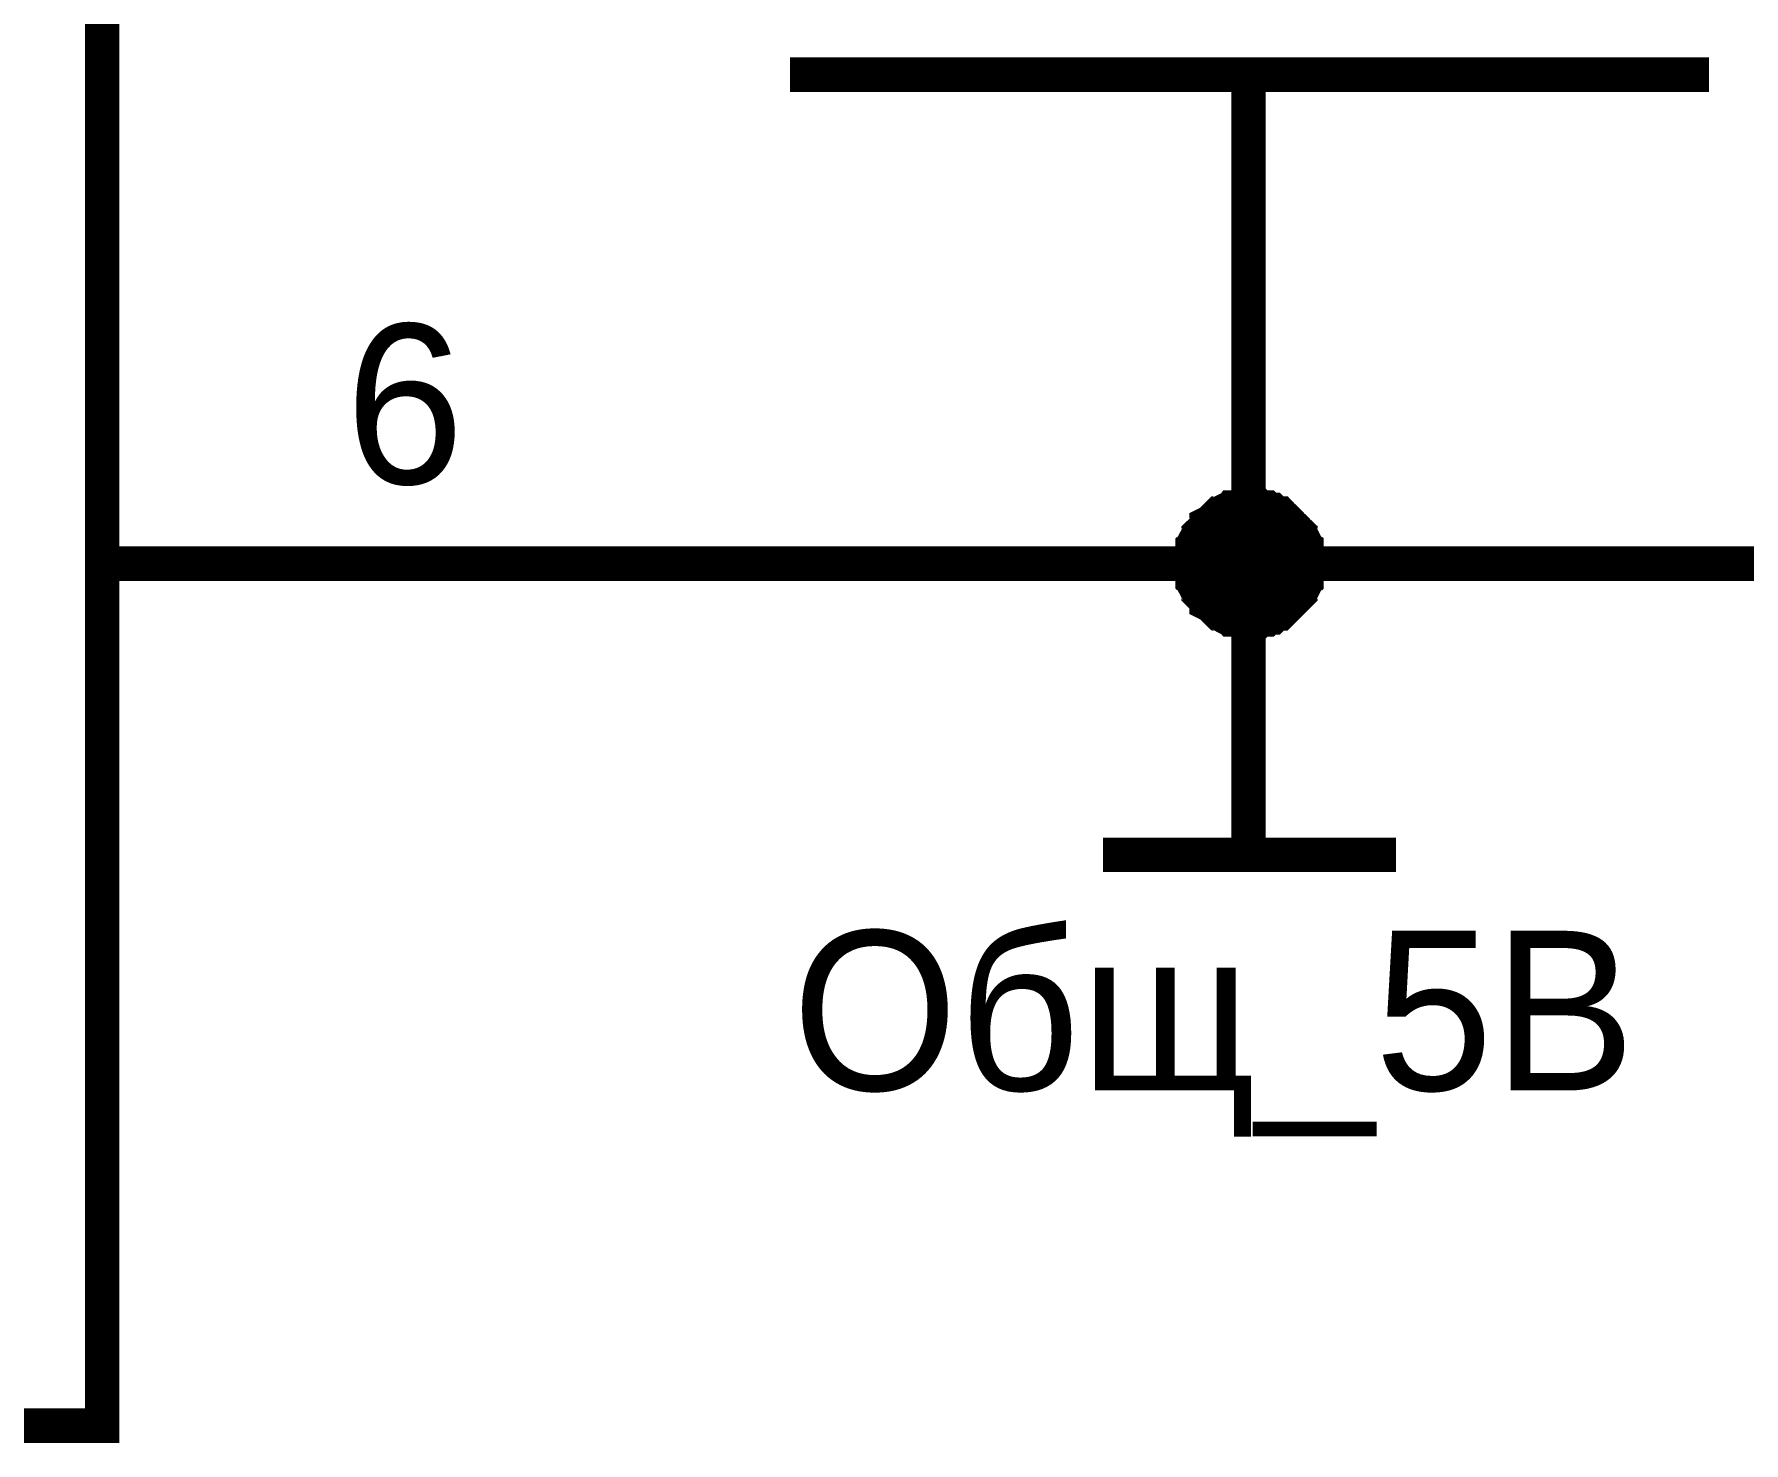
# Model space of a CAD drawing. Extents: x 0 to 594, y 0 to 420.
# Drawn here: x 72.03 to 86.92, y 184.83 to 197.1 of the extents above; entities that cross this region are included whole.
import ezdxf

# ---------------------------------------------------------------- set-up
doc = ezdxf.new("R2010")
doc.units = 0
doc.layers.add('SHEET', color=255, linetype='CONTINUOUS')

msp = doc.modelspace()

# ---------------------------------------------------------------- linework, layer by layer
at = {"layer": 'SHEET', "const_width": 0.3}
msp.add_lwpolyline([(50.131, 204.997), (72.618, 204.997), (72.618, 184.983), (50.131, 184.983), (50.131, 204.997)], close=True, dxfattribs=at)
at = {"layer": 'SHEET'}
for points, const_width in [([(86.613, 196.745), (78.608, 196.745)], 0.3), ([(82.602, 196.745), (82.602, 192.488)], 0.3), ([(82.099, 192.488), (82.099, 192.506), (82.099, 192.541), (82.099, 192.558), (82.116, 192.593), (82.116, 192.61), (82.116, 192.645), (82.133, 192.662), (82.133, 192.68), (82.151, 192.714), (82.168, 192.732), (82.168, 192.749), (82.186, 192.766), (82.203, 192.784), (82.22, 192.801), (82.238, 192.818), (82.238, 192.836), (82.272, 192.853), (82.29, 192.871), (82.307, 192.888), (82.324, 192.905), (82.342, 192.923), (82.359, 192.923), (82.377, 192.94), (82.411, 192.957), (82.429, 192.957), (82.446, 192.975), (82.481, 192.975), (82.498, 192.975), (82.533, 192.992), (82.55, 192.992), (82.585, 192.992), (82.602, 192.992)], 0.3), ([(82.099, 192.488), (82.099, 192.506), (82.099, 192.541), (82.099, 192.558), (82.116, 192.593), (82.116, 192.61), (82.116, 192.645), (82.133, 192.662), (82.133, 192.68), (82.151, 192.714), (82.168, 192.732), (82.168, 192.749), (82.186, 192.766), (82.203, 192.784), (82.22, 192.801), (82.238, 192.818), (82.238, 192.836), (82.272, 192.853), (82.29, 192.871), (82.307, 192.888), (82.324, 192.905), (82.342, 192.923), (82.359, 192.923), (82.377, 192.94), (82.411, 192.957), (82.429, 192.957), (82.446, 192.975), (82.481, 192.975), (82.498, 192.975), (82.533, 192.992), (82.55, 192.992), (82.585, 192.992), (82.602, 192.992)], 0.3), ([(82.099, 192.488), (82.099, 192.506), (82.099, 192.541), (82.099, 192.558), (82.116, 192.593), (82.116, 192.61), (82.116, 192.645), (82.133, 192.662), (82.133, 192.68), (82.151, 192.714), (82.168, 192.732), (82.168, 192.749), (82.186, 192.766), (82.203, 192.784), (82.22, 192.801), (82.238, 192.818), (82.238, 192.836), (82.272, 192.853), (82.29, 192.871), (82.307, 192.888), (82.324, 192.905), (82.342, 192.923), (82.359, 192.923), (82.377, 192.94), (82.411, 192.957), (82.429, 192.957), (82.446, 192.975), (82.481, 192.975), (82.498, 192.975), (82.533, 192.992), (82.55, 192.992), (82.585, 192.992), (82.602, 192.992)], 0.3), ([(82.099, 192.488), (82.099, 192.506), (82.099, 192.541), (82.099, 192.558), (82.116, 192.593), (82.116, 192.61), (82.116, 192.645), (82.133, 192.662), (82.133, 192.68), (82.151, 192.714), (82.168, 192.732), (82.168, 192.749), (82.186, 192.766), (82.203, 192.784), (82.22, 192.801), (82.238, 192.818), (82.238, 192.836), (82.272, 192.853), (82.29, 192.871), (82.307, 192.888), (82.324, 192.905), (82.342, 192.923), (82.359, 192.923), (82.377, 192.94), (82.411, 192.957), (82.429, 192.957), (82.446, 192.975), (82.481, 192.975), (82.498, 192.975), (82.533, 192.992), (82.55, 192.992), (82.585, 192.992), (82.602, 192.992)], 0.3), ([(82.099, 192.488), (82.099, 192.506), (82.099, 192.541), (82.099, 192.558), (82.116, 192.593), (82.116, 192.61), (82.116, 192.645), (82.133, 192.662), (82.133, 192.68), (82.151, 192.714), (82.168, 192.732), (82.168, 192.749), (82.186, 192.766), (82.203, 192.784), (82.22, 192.801), (82.238, 192.818), (82.238, 192.836), (82.272, 192.853), (82.29, 192.871), (82.307, 192.888), (82.324, 192.905), (82.342, 192.923), (82.359, 192.923), (82.377, 192.94), (82.411, 192.957), (82.429, 192.957), (82.446, 192.975), (82.481, 192.975), (82.498, 192.975), (82.533, 192.992), (82.55, 192.992), (82.585, 192.992), (82.602, 192.992)], 0.3), ([(82.099, 192.488), (82.099, 192.506), (82.099, 192.541), (82.099, 192.558), (82.116, 192.593), (82.116, 192.61), (82.116, 192.645), (82.133, 192.662), (82.133, 192.68), (82.151, 192.714), (82.168, 192.732), (82.168, 192.749), (82.186, 192.766), (82.203, 192.784), (82.22, 192.801), (82.238, 192.818), (82.238, 192.836), (82.272, 192.853), (82.29, 192.871), (82.307, 192.888), (82.324, 192.905), (82.342, 192.923), (82.359, 192.923), (82.377, 192.94), (82.411, 192.957), (82.429, 192.957), (82.446, 192.975), (82.481, 192.975), (82.498, 192.975), (82.533, 192.992), (82.55, 192.992), (82.585, 192.992), (82.602, 192.992)], 0.3), ([(82.602, 192.992), (82.602, 192.992)], 0.3), ([(82.602, 192.992), (82.637, 192.992), (82.654, 192.992), (82.689, 192.992), (82.706, 192.975), (82.741, 192.975), (82.759, 192.975), (82.776, 192.957), (82.811, 192.957), (82.828, 192.94), (82.845, 192.923), (82.88, 192.923), (82.897, 192.905), (82.915, 192.888), (82.932, 192.871), (82.95, 192.853), (82.967, 192.836), (82.984, 192.818), (83.002, 192.801), (83.019, 192.784), (83.036, 192.766), (83.054, 192.749), (83.054, 192.732), (83.071, 192.714), (83.088, 192.68), (83.088, 192.662), (83.106, 192.645), (83.106, 192.61), (83.106, 192.593), (83.123, 192.558), (83.123, 192.541), (83.123, 192.506), (83.123, 192.488)], 0.3), ([(82.602, 192.992), (82.602, 192.992)], 0.3), ([(82.602, 192.992), (82.637, 192.992), (82.654, 192.992), (82.689, 192.992), (82.706, 192.975), (82.741, 192.975), (82.759, 192.975), (82.776, 192.957), (82.811, 192.957), (82.828, 192.94), (82.845, 192.923), (82.88, 192.923), (82.897, 192.905), (82.915, 192.888), (82.932, 192.871), (82.95, 192.853), (82.967, 192.836), (82.984, 192.818), (83.002, 192.801), (83.019, 192.784), (83.036, 192.766), (83.054, 192.749), (83.054, 192.732), (83.071, 192.714), (83.088, 192.68), (83.088, 192.662), (83.106, 192.645), (83.106, 192.61), (83.106, 192.593), (83.123, 192.558), (83.123, 192.541), (83.123, 192.506), (83.123, 192.488)], 0.3), ([(82.602, 192.992), (82.602, 192.992)], 0.3), ([(82.602, 192.992), (82.637, 192.992), (82.654, 192.992), (82.689, 192.992), (82.706, 192.975), (82.741, 192.975), (82.759, 192.975), (82.776, 192.957), (82.811, 192.957), (82.828, 192.94), (82.845, 192.923), (82.88, 192.923), (82.897, 192.905), (82.915, 192.888), (82.932, 192.871), (82.95, 192.853), (82.967, 192.836), (82.984, 192.818), (83.002, 192.801), (83.019, 192.784), (83.036, 192.766), (83.054, 192.749), (83.054, 192.732), (83.071, 192.714), (83.088, 192.68), (83.088, 192.662), (83.106, 192.645), (83.106, 192.61), (83.106, 192.593), (83.123, 192.558), (83.123, 192.541), (83.123, 192.506), (83.123, 192.488)], 0.3), ([(82.602, 192.992), (82.602, 192.992)], 0.3), ([(82.602, 192.992), (82.637, 192.992), (82.654, 192.992), (82.689, 192.992), (82.706, 192.975), (82.741, 192.975), (82.759, 192.975), (82.776, 192.957), (82.811, 192.957), (82.828, 192.94), (82.845, 192.923), (82.88, 192.923), (82.897, 192.905), (82.915, 192.888), (82.932, 192.871), (82.95, 192.853), (82.967, 192.836), (82.984, 192.818), (83.002, 192.801), (83.019, 192.784), (83.036, 192.766), (83.054, 192.749), (83.054, 192.732), (83.071, 192.714), (83.088, 192.68), (83.088, 192.662), (83.106, 192.645), (83.106, 192.61), (83.106, 192.593), (83.123, 192.558), (83.123, 192.541), (83.123, 192.506), (83.123, 192.488)], 0.3), ([(82.602, 192.992), (82.602, 192.992)], 0.3), ([(82.602, 192.992), (82.637, 192.992), (82.654, 192.992), (82.689, 192.992), (82.706, 192.975), (82.741, 192.975), (82.759, 192.975), (82.776, 192.957), (82.811, 192.957), (82.828, 192.94), (82.845, 192.923), (82.88, 192.923), (82.897, 192.905), (82.915, 192.888), (82.932, 192.871), (82.95, 192.853), (82.967, 192.836), (82.984, 192.818), (83.002, 192.801), (83.019, 192.784), (83.036, 192.766), (83.054, 192.749), (83.054, 192.732), (83.071, 192.714), (83.088, 192.68), (83.088, 192.662), (83.106, 192.645), (83.106, 192.61), (83.106, 192.593), (83.123, 192.558), (83.123, 192.541), (83.123, 192.506), (83.123, 192.488)], 0.3), ([(82.602, 192.992), (82.602, 192.992)], 0.3), ([(82.602, 192.992), (82.637, 192.992), (82.654, 192.992), (82.689, 192.992), (82.706, 192.975), (82.741, 192.975), (82.759, 192.975), (82.776, 192.957), (82.811, 192.957), (82.828, 192.94), (82.845, 192.923), (82.88, 192.923), (82.897, 192.905), (82.915, 192.888), (82.932, 192.871), (82.95, 192.853), (82.967, 192.836), (82.984, 192.818), (83.002, 192.801), (83.019, 192.784), (83.036, 192.766), (83.054, 192.749), (83.054, 192.732), (83.071, 192.714), (83.088, 192.68), (83.088, 192.662), (83.106, 192.645), (83.106, 192.61), (83.106, 192.593), (83.123, 192.558), (83.123, 192.541), (83.123, 192.506), (83.123, 192.488)], 0.3), ([(82.099, 192.488), (82.099, 192.506), (82.099, 192.541), (82.099, 192.558), (82.116, 192.593), (82.116, 192.61), (82.116, 192.645), (82.133, 192.662), (82.133, 192.68), (82.151, 192.714), (82.168, 192.732), (82.168, 192.749), (82.186, 192.766), (82.203, 192.784), (82.22, 192.801), (82.238, 192.818), (82.238, 192.836), (82.272, 192.853), (82.29, 192.871), (82.307, 192.888), (82.324, 192.905), (82.342, 192.923), (82.359, 192.923), (82.377, 192.94), (82.411, 192.957), (82.429, 192.957), (82.446, 192.975), (82.481, 192.975), (82.498, 192.975), (82.533, 192.992), (82.55, 192.992), (82.585, 192.992), (82.602, 192.992)], 0.0991), ([(82.099, 192.488), (82.099, 192.506), (82.099, 192.541), (82.099, 192.558), (82.116, 192.593), (82.116, 192.61), (82.116, 192.645), (82.133, 192.662), (82.133, 192.68), (82.151, 192.714), (82.168, 192.732), (82.168, 192.749), (82.186, 192.766), (82.203, 192.784), (82.22, 192.801), (82.238, 192.818), (82.238, 192.836), (82.272, 192.853), (82.29, 192.871), (82.307, 192.888), (82.324, 192.905), (82.342, 192.923), (82.359, 192.923), (82.377, 192.94), (82.411, 192.957), (82.429, 192.957), (82.446, 192.975), (82.481, 192.975), (82.498, 192.975), (82.533, 192.992), (82.55, 192.992), (82.585, 192.992), (82.602, 192.992)], 0.0991), ([(82.099, 192.488), (82.099, 192.506), (82.099, 192.541), (82.099, 192.558), (82.116, 192.593), (82.116, 192.61), (82.116, 192.645), (82.133, 192.662), (82.133, 192.68), (82.151, 192.714), (82.168, 192.732), (82.168, 192.749), (82.186, 192.766), (82.203, 192.784), (82.22, 192.801), (82.238, 192.818), (82.238, 192.836), (82.272, 192.853), (82.29, 192.871), (82.307, 192.888), (82.324, 192.905), (82.342, 192.923), (82.359, 192.923), (82.377, 192.94), (82.411, 192.957), (82.429, 192.957), (82.446, 192.975), (82.481, 192.975), (82.498, 192.975), (82.533, 192.992), (82.55, 192.992), (82.585, 192.992), (82.602, 192.992)], 0.0991), ([(82.099, 192.488), (82.099, 192.506), (82.099, 192.541), (82.099, 192.558), (82.116, 192.593), (82.116, 192.61), (82.116, 192.645), (82.133, 192.662), (82.133, 192.68), (82.151, 192.714), (82.168, 192.732), (82.168, 192.749), (82.186, 192.766), (82.203, 192.784), (82.22, 192.801), (82.238, 192.818), (82.238, 192.836), (82.272, 192.853), (82.29, 192.871), (82.307, 192.888), (82.324, 192.905), (82.342, 192.923), (82.359, 192.923), (82.377, 192.94), (82.411, 192.957), (82.429, 192.957), (82.446, 192.975), (82.481, 192.975), (82.498, 192.975), (82.533, 192.992), (82.55, 192.992), (82.585, 192.992), (82.602, 192.992)], 0.0991), ([(82.099, 192.488), (82.099, 192.506), (82.099, 192.541), (82.099, 192.558), (82.116, 192.593), (82.116, 192.61), (82.116, 192.645), (82.133, 192.662), (82.133, 192.68), (82.151, 192.714), (82.168, 192.732), (82.168, 192.749), (82.186, 192.766), (82.203, 192.784), (82.22, 192.801), (82.238, 192.818), (82.238, 192.836), (82.272, 192.853), (82.29, 192.871), (82.307, 192.888), (82.324, 192.905), (82.342, 192.923), (82.359, 192.923), (82.377, 192.94), (82.411, 192.957), (82.429, 192.957), (82.446, 192.975), (82.481, 192.975), (82.498, 192.975), (82.533, 192.992), (82.55, 192.992), (82.585, 192.992), (82.602, 192.992)], 0.0991), ([(82.099, 192.488), (82.099, 192.506), (82.099, 192.541), (82.099, 192.558), (82.116, 192.593), (82.116, 192.61), (82.116, 192.645), (82.133, 192.662), (82.133, 192.68), (82.151, 192.714), (82.168, 192.732), (82.168, 192.749), (82.186, 192.766), (82.203, 192.784), (82.22, 192.801), (82.238, 192.818), (82.238, 192.836), (82.272, 192.853), (82.29, 192.871), (82.307, 192.888), (82.324, 192.905), (82.342, 192.923), (82.359, 192.923), (82.377, 192.94), (82.411, 192.957), (82.429, 192.957), (82.446, 192.975), (82.481, 192.975), (82.498, 192.975), (82.533, 192.992), (82.55, 192.992), (82.585, 192.992), (82.602, 192.992)], 0.0991), ([(82.602, 192.992), (82.602, 192.992)], 0.0991), ([(82.602, 192.992), (82.637, 192.992), (82.654, 192.992), (82.689, 192.992), (82.706, 192.975), (82.741, 192.975), (82.759, 192.975), (82.776, 192.957), (82.811, 192.957), (82.828, 192.94), (82.845, 192.923), (82.88, 192.923), (82.897, 192.905), (82.915, 192.888), (82.932, 192.871), (82.95, 192.853), (82.967, 192.836), (82.984, 192.818), (83.002, 192.801), (83.019, 192.784), (83.036, 192.766), (83.054, 192.749), (83.054, 192.732), (83.071, 192.714), (83.088, 192.68), (83.088, 192.662), (83.106, 192.645), (83.106, 192.61), (83.106, 192.593), (83.123, 192.558), (83.123, 192.541), (83.123, 192.506), (83.123, 192.488)], 0.0991), ([(82.602, 192.992), (82.602, 192.992)], 0.0991), ([(82.602, 192.992), (82.637, 192.992), (82.654, 192.992), (82.689, 192.992), (82.706, 192.975), (82.741, 192.975), (82.759, 192.975), (82.776, 192.957), (82.811, 192.957), (82.828, 192.94), (82.845, 192.923), (82.88, 192.923), (82.897, 192.905), (82.915, 192.888), (82.932, 192.871), (82.95, 192.853), (82.967, 192.836), (82.984, 192.818), (83.002, 192.801), (83.019, 192.784), (83.036, 192.766), (83.054, 192.749), (83.054, 192.732), (83.071, 192.714), (83.088, 192.68), (83.088, 192.662), (83.106, 192.645), (83.106, 192.61), (83.106, 192.593), (83.123, 192.558), (83.123, 192.541), (83.123, 192.506), (83.123, 192.488)], 0.0991), ([(82.602, 192.992), (82.602, 192.992)], 0.0991), ([(82.602, 192.992), (82.637, 192.992), (82.654, 192.992), (82.689, 192.992), (82.706, 192.975), (82.741, 192.975), (82.759, 192.975), (82.776, 192.957), (82.811, 192.957), (82.828, 192.94), (82.845, 192.923), (82.88, 192.923), (82.897, 192.905), (82.915, 192.888), (82.932, 192.871), (82.95, 192.853), (82.967, 192.836), (82.984, 192.818), (83.002, 192.801), (83.019, 192.784), (83.036, 192.766), (83.054, 192.749), (83.054, 192.732), (83.071, 192.714), (83.088, 192.68), (83.088, 192.662), (83.106, 192.645), (83.106, 192.61), (83.106, 192.593), (83.123, 192.558), (83.123, 192.541), (83.123, 192.506), (83.123, 192.488)], 0.0991), ([(82.602, 192.992), (82.602, 192.992)], 0.0991), ([(82.602, 192.992), (82.637, 192.992), (82.654, 192.992), (82.689, 192.992), (82.706, 192.975), (82.741, 192.975), (82.759, 192.975), (82.776, 192.957), (82.811, 192.957), (82.828, 192.94), (82.845, 192.923), (82.88, 192.923), (82.897, 192.905), (82.915, 192.888), (82.932, 192.871), (82.95, 192.853), (82.967, 192.836), (82.984, 192.818), (83.002, 192.801), (83.019, 192.784), (83.036, 192.766), (83.054, 192.749), (83.054, 192.732), (83.071, 192.714), (83.088, 192.68), (83.088, 192.662), (83.106, 192.645), (83.106, 192.61), (83.106, 192.593), (83.123, 192.558), (83.123, 192.541), (83.123, 192.506), (83.123, 192.488)], 0.0991), ([(82.602, 192.992), (82.602, 192.992)], 0.0991), ([(82.602, 192.992), (82.637, 192.992), (82.654, 192.992), (82.689, 192.992), (82.706, 192.975), (82.741, 192.975), (82.759, 192.975), (82.776, 192.957), (82.811, 192.957), (82.828, 192.94), (82.845, 192.923), (82.88, 192.923), (82.897, 192.905), (82.915, 192.888), (82.932, 192.871), (82.95, 192.853), (82.967, 192.836), (82.984, 192.818), (83.002, 192.801), (83.019, 192.784), (83.036, 192.766), (83.054, 192.749), (83.054, 192.732), (83.071, 192.714), (83.088, 192.68), (83.088, 192.662), (83.106, 192.645), (83.106, 192.61), (83.106, 192.593), (83.123, 192.558), (83.123, 192.541), (83.123, 192.506), (83.123, 192.488)], 0.0991), ([(82.602, 192.992), (82.602, 192.992)], 0.0991), ([(82.602, 192.992), (82.637, 192.992), (82.654, 192.992), (82.689, 192.992), (82.706, 192.975), (82.741, 192.975), (82.759, 192.975), (82.776, 192.957), (82.811, 192.957), (82.828, 192.94), (82.845, 192.923), (82.88, 192.923), (82.897, 192.905), (82.915, 192.888), (82.932, 192.871), (82.95, 192.853), (82.967, 192.836), (82.984, 192.818), (83.002, 192.801), (83.019, 192.784), (83.036, 192.766), (83.054, 192.749), (83.054, 192.732), (83.071, 192.714), (83.088, 192.68), (83.088, 192.662), (83.106, 192.645), (83.106, 192.61), (83.106, 192.593), (83.123, 192.558), (83.123, 192.541), (83.123, 192.506), (83.123, 192.488)], 0.0991), ([(72.618, 192.488), (77.619, 192.488)], 0.3), ([(77.619, 192.488), (82.602, 192.488)], 0.3), ([(82.602, 191.985), (82.585, 191.985), (82.55, 191.985), (82.533, 191.985), (82.498, 192.002), (82.481, 192.002), (82.446, 192.002), (82.429, 192.019), (82.411, 192.019), (82.377, 192.037), (82.359, 192.054), (82.342, 192.054), (82.324, 192.071), (82.307, 192.089), (82.29, 192.106), (82.272, 192.124), (82.238, 192.141), (82.238, 192.158), (82.22, 192.176), (82.203, 192.193), (82.186, 192.21), (82.168, 192.228), (82.168, 192.245), (82.151, 192.263), (82.133, 192.297), (82.133, 192.315), (82.116, 192.332), (82.116, 192.367), (82.116, 192.384), (82.099, 192.419), (82.099, 192.436), (82.099, 192.471), (82.099, 192.488)], 0.3), ([(82.099, 192.488), (82.099, 192.488)], 0.3), ([(82.602, 191.985), (82.585, 191.985), (82.55, 191.985), (82.533, 191.985), (82.498, 192.002), (82.481, 192.002), (82.446, 192.002), (82.429, 192.019), (82.411, 192.019), (82.377, 192.037), (82.359, 192.054), (82.342, 192.054), (82.324, 192.071), (82.307, 192.089), (82.29, 192.106), (82.272, 192.124), (82.238, 192.141), (82.238, 192.158), (82.22, 192.176), (82.203, 192.193), (82.186, 192.21), (82.168, 192.228), (82.168, 192.245), (82.151, 192.263), (82.133, 192.297), (82.133, 192.315), (82.116, 192.332), (82.116, 192.367), (82.116, 192.384), (82.099, 192.419), (82.099, 192.436), (82.099, 192.471), (82.099, 192.488)], 0.3), ([(82.099, 192.488), (82.099, 192.488)], 0.3), ([(82.602, 191.985), (82.585, 191.985), (82.55, 191.985), (82.533, 191.985), (82.498, 192.002), (82.481, 192.002), (82.446, 192.002), (82.429, 192.019), (82.411, 192.019), (82.377, 192.037), (82.359, 192.054), (82.342, 192.054), (82.324, 192.071), (82.307, 192.089), (82.29, 192.106), (82.272, 192.124), (82.238, 192.141), (82.238, 192.158), (82.22, 192.176), (82.203, 192.193), (82.186, 192.21), (82.168, 192.228), (82.168, 192.245), (82.151, 192.263), (82.133, 192.297), (82.133, 192.315), (82.116, 192.332), (82.116, 192.367), (82.116, 192.384), (82.099, 192.419), (82.099, 192.436), (82.099, 192.471), (82.099, 192.488)], 0.3), ([(82.099, 192.488), (82.099, 192.488)], 0.3), ([(82.602, 191.985), (82.585, 191.985), (82.55, 191.985), (82.533, 191.985), (82.498, 192.002), (82.481, 192.002), (82.446, 192.002), (82.429, 192.019), (82.411, 192.019), (82.377, 192.037), (82.359, 192.054), (82.342, 192.054), (82.324, 192.071), (82.307, 192.089), (82.29, 192.106), (82.272, 192.124), (82.238, 192.141), (82.238, 192.158), (82.22, 192.176), (82.203, 192.193), (82.186, 192.21), (82.168, 192.228), (82.168, 192.245), (82.151, 192.263), (82.133, 192.297), (82.133, 192.315), (82.116, 192.332), (82.116, 192.367), (82.116, 192.384), (82.099, 192.419), (82.099, 192.436), (82.099, 192.471), (82.099, 192.488)], 0.3), ([(82.099, 192.488), (82.099, 192.488)], 0.3), ([(82.602, 191.985), (82.585, 191.985), (82.55, 191.985), (82.533, 191.985), (82.498, 192.002), (82.481, 192.002), (82.446, 192.002), (82.429, 192.019), (82.411, 192.019), (82.377, 192.037), (82.359, 192.054), (82.342, 192.054), (82.324, 192.071), (82.307, 192.089), (82.29, 192.106), (82.272, 192.124), (82.238, 192.141), (82.238, 192.158), (82.22, 192.176), (82.203, 192.193), (82.186, 192.21), (82.168, 192.228), (82.168, 192.245), (82.151, 192.263), (82.133, 192.297), (82.133, 192.315), (82.116, 192.332), (82.116, 192.367), (82.116, 192.384), (82.099, 192.419), (82.099, 192.436), (82.099, 192.471), (82.099, 192.488)], 0.3), ([(82.099, 192.488), (82.099, 192.488)], 0.3), ([(82.602, 191.985), (82.585, 191.985), (82.55, 191.985), (82.533, 191.985), (82.498, 192.002), (82.481, 192.002), (82.446, 192.002), (82.429, 192.019), (82.411, 192.019), (82.377, 192.037), (82.359, 192.054), (82.342, 192.054), (82.324, 192.071), (82.307, 192.089), (82.29, 192.106), (82.272, 192.124), (82.238, 192.141), (82.238, 192.158), (82.22, 192.176), (82.203, 192.193), (82.186, 192.21), (82.168, 192.228), (82.168, 192.245), (82.151, 192.263), (82.133, 192.297), (82.133, 192.315), (82.116, 192.332), (82.116, 192.367), (82.116, 192.384), (82.099, 192.419), (82.099, 192.436), (82.099, 192.471), (82.099, 192.488)], 0.3), ([(82.099, 192.488), (82.099, 192.488)], 0.3), ([(82.602, 191.985), (82.585, 191.985), (82.55, 191.985), (82.533, 191.985), (82.498, 192.002), (82.481, 192.002), (82.446, 192.002), (82.429, 192.019), (82.411, 192.019), (82.377, 192.037), (82.359, 192.054), (82.342, 192.054), (82.324, 192.071), (82.307, 192.089), (82.29, 192.106), (82.272, 192.124), (82.238, 192.141), (82.238, 192.158), (82.22, 192.176), (82.203, 192.193), (82.186, 192.21), (82.168, 192.228), (82.168, 192.245), (82.151, 192.263), (82.133, 192.297), (82.133, 192.315), (82.116, 192.332), (82.116, 192.367), (82.116, 192.384), (82.099, 192.419), (82.099, 192.436), (82.099, 192.471), (82.099, 192.488)], 0.0991), ([(82.099, 192.488), (82.099, 192.488)], 0.0991), ([(82.602, 191.985), (82.585, 191.985), (82.55, 191.985), (82.533, 191.985), (82.498, 192.002), (82.481, 192.002), (82.446, 192.002), (82.429, 192.019), (82.411, 192.019), (82.377, 192.037), (82.359, 192.054), (82.342, 192.054), (82.324, 192.071), (82.307, 192.089), (82.29, 192.106), (82.272, 192.124), (82.238, 192.141), (82.238, 192.158), (82.22, 192.176), (82.203, 192.193), (82.186, 192.21), (82.168, 192.228), (82.168, 192.245), (82.151, 192.263), (82.133, 192.297), (82.133, 192.315), (82.116, 192.332), (82.116, 192.367), (82.116, 192.384), (82.099, 192.419), (82.099, 192.436), (82.099, 192.471), (82.099, 192.488)], 0.0991), ([(82.099, 192.488), (82.099, 192.488)], 0.0991), ([(82.602, 191.985), (82.585, 191.985), (82.55, 191.985), (82.533, 191.985), (82.498, 192.002), (82.481, 192.002), (82.446, 192.002), (82.429, 192.019), (82.411, 192.019), (82.377, 192.037), (82.359, 192.054), (82.342, 192.054), (82.324, 192.071), (82.307, 192.089), (82.29, 192.106), (82.272, 192.124), (82.238, 192.141), (82.238, 192.158), (82.22, 192.176), (82.203, 192.193), (82.186, 192.21), (82.168, 192.228), (82.168, 192.245), (82.151, 192.263), (82.133, 192.297), (82.133, 192.315), (82.116, 192.332), (82.116, 192.367), (82.116, 192.384), (82.099, 192.419), (82.099, 192.436), (82.099, 192.471), (82.099, 192.488)], 0.0991), ([(82.099, 192.488), (82.099, 192.488)], 0.0991), ([(82.602, 191.985), (82.585, 191.985), (82.55, 191.985), (82.533, 191.985), (82.498, 192.002), (82.481, 192.002), (82.446, 192.002), (82.429, 192.019), (82.411, 192.019), (82.377, 192.037), (82.359, 192.054), (82.342, 192.054), (82.324, 192.071), (82.307, 192.089), (82.29, 192.106), (82.272, 192.124), (82.238, 192.141), (82.238, 192.158), (82.22, 192.176), (82.203, 192.193), (82.186, 192.21), (82.168, 192.228), (82.168, 192.245), (82.151, 192.263), (82.133, 192.297), (82.133, 192.315), (82.116, 192.332), (82.116, 192.367), (82.116, 192.384), (82.099, 192.419), (82.099, 192.436), (82.099, 192.471), (82.099, 192.488)], 0.0991), ([(82.099, 192.488), (82.099, 192.488)], 0.0991), ([(82.602, 191.985), (82.585, 191.985), (82.55, 191.985), (82.533, 191.985), (82.498, 192.002), (82.481, 192.002), (82.446, 192.002), (82.429, 192.019), (82.411, 192.019), (82.377, 192.037), (82.359, 192.054), (82.342, 192.054), (82.324, 192.071), (82.307, 192.089), (82.29, 192.106), (82.272, 192.124), (82.238, 192.141), (82.238, 192.158), (82.22, 192.176), (82.203, 192.193), (82.186, 192.21), (82.168, 192.228), (82.168, 192.245), (82.151, 192.263), (82.133, 192.297), (82.133, 192.315), (82.116, 192.332), (82.116, 192.367), (82.116, 192.384), (82.099, 192.419), (82.099, 192.436), (82.099, 192.471), (82.099, 192.488)], 0.0991), ([(82.099, 192.488), (82.099, 192.488)], 0.0991), ([(82.602, 191.985), (82.585, 191.985), (82.55, 191.985), (82.533, 191.985), (82.498, 192.002), (82.481, 192.002), (82.446, 192.002), (82.429, 192.019), (82.411, 192.019), (82.377, 192.037), (82.359, 192.054), (82.342, 192.054), (82.324, 192.071), (82.307, 192.089), (82.29, 192.106), (82.272, 192.124), (82.238, 192.141), (82.238, 192.158), (82.22, 192.176), (82.203, 192.193), (82.186, 192.21), (82.168, 192.228), (82.168, 192.245), (82.151, 192.263), (82.133, 192.297), (82.133, 192.315), (82.116, 192.332), (82.116, 192.367), (82.116, 192.384), (82.099, 192.419), (82.099, 192.436), (82.099, 192.471), (82.099, 192.488)], 0.0991), ([(82.099, 192.488), (82.099, 192.488)], 0.0991), ([(82.602, 192.488), (82.602, 189.952)], 0.3), ([(83.123, 192.488), (83.123, 192.471), (83.123, 192.436), (83.123, 192.419), (83.106, 192.384), (83.106, 192.367), (83.106, 192.332), (83.088, 192.315), (83.088, 192.297), (83.071, 192.263), (83.054, 192.245), (83.054, 192.228), (83.036, 192.21), (83.019, 192.193), (83.002, 192.176), (82.984, 192.158), (82.967, 192.141), (82.95, 192.124), (82.932, 192.106), (82.915, 192.089), (82.897, 192.071), (82.88, 192.054), (82.845, 192.054), (82.828, 192.037), (82.811, 192.019), (82.776, 192.019), (82.759, 192.002), (82.741, 192.002), (82.706, 192.002), (82.689, 191.985), (82.654, 191.985), (82.637, 191.985), (82.602, 191.985)], 0.3), ([(82.602, 192.488), (82.602, 192.488), (102.606, 192.488)], 0.3), ([(83.123, 192.488), (83.123, 192.471), (83.123, 192.436), (83.123, 192.419), (83.106, 192.384), (83.106, 192.367), (83.106, 192.332), (83.088, 192.315), (83.088, 192.297), (83.071, 192.263), (83.054, 192.245), (83.054, 192.228), (83.036, 192.21), (83.019, 192.193), (83.002, 192.176), (82.984, 192.158), (82.967, 192.141), (82.95, 192.124), (82.932, 192.106), (82.915, 192.089), (82.897, 192.071), (82.88, 192.054), (82.845, 192.054), (82.828, 192.037), (82.811, 192.019), (82.776, 192.019), (82.759, 192.002), (82.741, 192.002), (82.706, 192.002), (82.689, 191.985), (82.654, 191.985), (82.637, 191.985), (82.602, 191.985)], 0.3), ([(83.123, 192.488), (83.123, 192.471), (83.123, 192.436), (83.123, 192.419), (83.106, 192.384), (83.106, 192.367), (83.106, 192.332), (83.088, 192.315), (83.088, 192.297), (83.071, 192.263), (83.054, 192.245), (83.054, 192.228), (83.036, 192.21), (83.019, 192.193), (83.002, 192.176), (82.984, 192.158), (82.967, 192.141), (82.95, 192.124), (82.932, 192.106), (82.915, 192.089), (82.897, 192.071), (82.88, 192.054), (82.845, 192.054), (82.828, 192.037), (82.811, 192.019), (82.776, 192.019), (82.759, 192.002), (82.741, 192.002), (82.706, 192.002), (82.689, 191.985), (82.654, 191.985), (82.637, 191.985), (82.602, 191.985)], 0.3), ([(83.123, 192.488), (83.123, 192.471), (83.123, 192.436), (83.123, 192.419), (83.106, 192.384), (83.106, 192.367), (83.106, 192.332), (83.088, 192.315), (83.088, 192.297), (83.071, 192.263), (83.054, 192.245), (83.054, 192.228), (83.036, 192.21), (83.019, 192.193), (83.002, 192.176), (82.984, 192.158), (82.967, 192.141), (82.95, 192.124), (82.932, 192.106), (82.915, 192.089), (82.897, 192.071), (82.88, 192.054), (82.845, 192.054), (82.828, 192.037), (82.811, 192.019), (82.776, 192.019), (82.759, 192.002), (82.741, 192.002), (82.706, 192.002), (82.689, 191.985), (82.654, 191.985), (82.637, 191.985), (82.602, 191.985)], 0.3), ([(83.123, 192.488), (83.123, 192.471), (83.123, 192.436), (83.123, 192.419), (83.106, 192.384), (83.106, 192.367), (83.106, 192.332), (83.088, 192.315), (83.088, 192.297), (83.071, 192.263), (83.054, 192.245), (83.054, 192.228), (83.036, 192.21), (83.019, 192.193), (83.002, 192.176), (82.984, 192.158), (82.967, 192.141), (82.95, 192.124), (82.932, 192.106), (82.915, 192.089), (82.897, 192.071), (82.88, 192.054), (82.845, 192.054), (82.828, 192.037), (82.811, 192.019), (82.776, 192.019), (82.759, 192.002), (82.741, 192.002), (82.706, 192.002), (82.689, 191.985), (82.654, 191.985), (82.637, 191.985), (82.602, 191.985)], 0.3), ([(83.123, 192.488), (83.123, 192.471), (83.123, 192.436), (83.123, 192.419), (83.106, 192.384), (83.106, 192.367), (83.106, 192.332), (83.088, 192.315), (83.088, 192.297), (83.071, 192.263), (83.054, 192.245), (83.054, 192.228), (83.036, 192.21), (83.019, 192.193), (83.002, 192.176), (82.984, 192.158), (82.967, 192.141), (82.95, 192.124), (82.932, 192.106), (82.915, 192.089), (82.897, 192.071), (82.88, 192.054), (82.845, 192.054), (82.828, 192.037), (82.811, 192.019), (82.776, 192.019), (82.759, 192.002), (82.741, 192.002), (82.706, 192.002), (82.689, 191.985), (82.654, 191.985), (82.637, 191.985), (82.602, 191.985)], 0.3), ([(83.123, 192.488), (83.123, 192.471), (83.123, 192.436), (83.123, 192.419), (83.106, 192.384), (83.106, 192.367), (83.106, 192.332), (83.088, 192.315), (83.088, 192.297), (83.071, 192.263), (83.054, 192.245), (83.054, 192.228), (83.036, 192.21), (83.019, 192.193), (83.002, 192.176), (82.984, 192.158), (82.967, 192.141), (82.95, 192.124), (82.932, 192.106), (82.915, 192.089), (82.897, 192.071), (82.88, 192.054), (82.845, 192.054), (82.828, 192.037), (82.811, 192.019), (82.776, 192.019), (82.759, 192.002), (82.741, 192.002), (82.706, 192.002), (82.689, 191.985), (82.654, 191.985), (82.637, 191.985), (82.602, 191.985)], 0.0991), ([(83.123, 192.488), (83.123, 192.471), (83.123, 192.436), (83.123, 192.419), (83.106, 192.384), (83.106, 192.367), (83.106, 192.332), (83.088, 192.315), (83.088, 192.297), (83.071, 192.263), (83.054, 192.245), (83.054, 192.228), (83.036, 192.21), (83.019, 192.193), (83.002, 192.176), (82.984, 192.158), (82.967, 192.141), (82.95, 192.124), (82.932, 192.106), (82.915, 192.089), (82.897, 192.071), (82.88, 192.054), (82.845, 192.054), (82.828, 192.037), (82.811, 192.019), (82.776, 192.019), (82.759, 192.002), (82.741, 192.002), (82.706, 192.002), (82.689, 191.985), (82.654, 191.985), (82.637, 191.985), (82.602, 191.985)], 0.0991), ([(83.123, 192.488), (83.123, 192.471), (83.123, 192.436), (83.123, 192.419), (83.106, 192.384), (83.106, 192.367), (83.106, 192.332), (83.088, 192.315), (83.088, 192.297), (83.071, 192.263), (83.054, 192.245), (83.054, 192.228), (83.036, 192.21), (83.019, 192.193), (83.002, 192.176), (82.984, 192.158), (82.967, 192.141), (82.95, 192.124), (82.932, 192.106), (82.915, 192.089), (82.897, 192.071), (82.88, 192.054), (82.845, 192.054), (82.828, 192.037), (82.811, 192.019), (82.776, 192.019), (82.759, 192.002), (82.741, 192.002), (82.706, 192.002), (82.689, 191.985), (82.654, 191.985), (82.637, 191.985), (82.602, 191.985)], 0.0991), ([(83.123, 192.488), (83.123, 192.471), (83.123, 192.436), (83.123, 192.419), (83.106, 192.384), (83.106, 192.367), (83.106, 192.332), (83.088, 192.315), (83.088, 192.297), (83.071, 192.263), (83.054, 192.245), (83.054, 192.228), (83.036, 192.21), (83.019, 192.193), (83.002, 192.176), (82.984, 192.158), (82.967, 192.141), (82.95, 192.124), (82.932, 192.106), (82.915, 192.089), (82.897, 192.071), (82.88, 192.054), (82.845, 192.054), (82.828, 192.037), (82.811, 192.019), (82.776, 192.019), (82.759, 192.002), (82.741, 192.002), (82.706, 192.002), (82.689, 191.985), (82.654, 191.985), (82.637, 191.985), (82.602, 191.985)], 0.0991), ([(83.123, 192.488), (83.123, 192.471), (83.123, 192.436), (83.123, 192.419), (83.106, 192.384), (83.106, 192.367), (83.106, 192.332), (83.088, 192.315), (83.088, 192.297), (83.071, 192.263), (83.054, 192.245), (83.054, 192.228), (83.036, 192.21), (83.019, 192.193), (83.002, 192.176), (82.984, 192.158), (82.967, 192.141), (82.95, 192.124), (82.932, 192.106), (82.915, 192.089), (82.897, 192.071), (82.88, 192.054), (82.845, 192.054), (82.828, 192.037), (82.811, 192.019), (82.776, 192.019), (82.759, 192.002), (82.741, 192.002), (82.706, 192.002), (82.689, 191.985), (82.654, 191.985), (82.637, 191.985), (82.602, 191.985)], 0.0991), ([(83.123, 192.488), (83.123, 192.471), (83.123, 192.436), (83.123, 192.419), (83.106, 192.384), (83.106, 192.367), (83.106, 192.332), (83.088, 192.315), (83.088, 192.297), (83.071, 192.263), (83.054, 192.245), (83.054, 192.228), (83.036, 192.21), (83.019, 192.193), (83.002, 192.176), (82.984, 192.158), (82.967, 192.141), (82.95, 192.124), (82.932, 192.106), (82.915, 192.089), (82.897, 192.071), (82.88, 192.054), (82.845, 192.054), (82.828, 192.037), (82.811, 192.019), (82.776, 192.019), (82.759, 192.002), (82.741, 192.002), (82.706, 192.002), (82.689, 191.985), (82.654, 191.985), (82.637, 191.985), (82.602, 191.985)], 0.0991), ([(83.123, 192.488), (83.123, 192.488), (83.123, 192.488), (83.123, 192.488), (83.123, 192.488), (83.123, 192.488), (83.123, 192.488), (83.123, 192.488), (83.123, 192.488), (83.123, 192.488), (83.123, 192.488), (83.123, 192.488), (83.123, 192.488), (83.123, 192.488), (83.123, 192.488), (83.123, 192.488), (83.123, 192.488), (83.123, 192.488), (83.123, 192.488), (83.123, 192.488), (83.123, 192.488), (83.123, 192.488), (83.123, 192.488), (83.123, 192.488), (83.123, 192.488), (83.123, 192.488), (83.123, 192.488), (83.123, 192.488), (83.123, 192.488), (83.123, 192.488), (83.123, 192.488), (83.123, 192.488), (83.123, 192.488)], 0.3), ([(83.123, 192.488), (83.123, 192.488)], 0.3), ([(83.123, 192.488), (83.123, 192.488), (83.123, 192.488), (83.123, 192.488), (83.123, 192.488), (83.123, 192.488), (83.123, 192.488), (83.123, 192.488), (83.123, 192.488), (83.123, 192.488), (83.123, 192.488), (83.123, 192.488), (83.123, 192.488), (83.123, 192.488), (83.123, 192.488), (83.123, 192.488), (83.123, 192.488), (83.123, 192.488), (83.123, 192.488), (83.123, 192.488), (83.123, 192.488), (83.123, 192.488), (83.123, 192.488), (83.123, 192.488), (83.123, 192.488), (83.123, 192.488), (83.123, 192.488), (83.123, 192.488), (83.123, 192.488), (83.123, 192.488), (83.123, 192.488), (83.123, 192.488), (83.123, 192.488)], 0.3), ([(83.123, 192.488), (83.123, 192.488)], 0.3), ([(83.123, 192.488), (83.123, 192.488), (83.123, 192.488), (83.123, 192.488), (83.123, 192.488), (83.123, 192.488), (83.123, 192.488), (83.123, 192.488), (83.123, 192.488), (83.123, 192.488), (83.123, 192.488), (83.123, 192.488), (83.123, 192.488), (83.123, 192.488), (83.123, 192.488), (83.123, 192.488), (83.123, 192.488), (83.123, 192.488), (83.123, 192.488), (83.123, 192.488), (83.123, 192.488), (83.123, 192.488), (83.123, 192.488), (83.123, 192.488), (83.123, 192.488), (83.123, 192.488), (83.123, 192.488), (83.123, 192.488), (83.123, 192.488), (83.123, 192.488), (83.123, 192.488), (83.123, 192.488), (83.123, 192.488)], 0.3), ([(83.123, 192.488), (83.123, 192.488)], 0.3), ([(83.123, 192.488), (83.123, 192.488), (83.123, 192.488), (83.123, 192.488), (83.123, 192.488), (83.123, 192.488), (83.123, 192.488), (83.123, 192.488), (83.123, 192.488), (83.123, 192.488), (83.123, 192.488), (83.123, 192.488), (83.123, 192.488), (83.123, 192.488), (83.123, 192.488), (83.123, 192.488), (83.123, 192.488), (83.123, 192.488), (83.123, 192.488), (83.123, 192.488), (83.123, 192.488), (83.123, 192.488), (83.123, 192.488), (83.123, 192.488), (83.123, 192.488), (83.123, 192.488), (83.123, 192.488), (83.123, 192.488), (83.123, 192.488), (83.123, 192.488), (83.123, 192.488), (83.123, 192.488), (83.123, 192.488)], 0.3), ([(83.123, 192.488), (83.123, 192.488)], 0.3), ([(83.123, 192.488), (83.123, 192.488), (83.123, 192.488), (83.123, 192.488), (83.123, 192.488), (83.123, 192.488), (83.123, 192.488), (83.123, 192.488), (83.123, 192.488), (83.123, 192.488), (83.123, 192.488), (83.123, 192.488), (83.123, 192.488), (83.123, 192.488), (83.123, 192.488), (83.123, 192.488), (83.123, 192.488), (83.123, 192.488), (83.123, 192.488), (83.123, 192.488), (83.123, 192.488), (83.123, 192.488), (83.123, 192.488), (83.123, 192.488), (83.123, 192.488), (83.123, 192.488), (83.123, 192.488), (83.123, 192.488), (83.123, 192.488), (83.123, 192.488), (83.123, 192.488), (83.123, 192.488), (83.123, 192.488)], 0.3), ([(83.123, 192.488), (83.123, 192.488)], 0.3), ([(83.123, 192.488), (83.123, 192.488), (83.123, 192.488), (83.123, 192.488), (83.123, 192.488), (83.123, 192.488), (83.123, 192.488), (83.123, 192.488), (83.123, 192.488), (83.123, 192.488), (83.123, 192.488), (83.123, 192.488), (83.123, 192.488), (83.123, 192.488), (83.123, 192.488), (83.123, 192.488), (83.123, 192.488), (83.123, 192.488), (83.123, 192.488), (83.123, 192.488), (83.123, 192.488), (83.123, 192.488), (83.123, 192.488), (83.123, 192.488), (83.123, 192.488), (83.123, 192.488), (83.123, 192.488), (83.123, 192.488), (83.123, 192.488), (83.123, 192.488), (83.123, 192.488), (83.123, 192.488), (83.123, 192.488)], 0.3), ([(83.123, 192.488), (83.123, 192.488)], 0.3), ([(83.123, 192.488), (83.123, 192.488), (83.123, 192.488), (83.123, 192.488), (83.123, 192.488), (83.123, 192.488), (83.123, 192.488), (83.123, 192.488), (83.123, 192.488), (83.123, 192.488), (83.123, 192.488), (83.123, 192.488), (83.123, 192.488), (83.123, 192.488), (83.123, 192.488), (83.123, 192.488), (83.123, 192.488), (83.123, 192.488), (83.123, 192.488), (83.123, 192.488), (83.123, 192.488), (83.123, 192.488), (83.123, 192.488), (83.123, 192.488), (83.123, 192.488), (83.123, 192.488), (83.123, 192.488), (83.123, 192.488), (83.123, 192.488), (83.123, 192.488), (83.123, 192.488), (83.123, 192.488), (83.123, 192.488)], 0.0991), ([(83.123, 192.488), (83.123, 192.488)], 0.0991), ([(83.123, 192.488), (83.123, 192.488), (83.123, 192.488), (83.123, 192.488), (83.123, 192.488), (83.123, 192.488), (83.123, 192.488), (83.123, 192.488), (83.123, 192.488), (83.123, 192.488), (83.123, 192.488), (83.123, 192.488), (83.123, 192.488), (83.123, 192.488), (83.123, 192.488), (83.123, 192.488), (83.123, 192.488), (83.123, 192.488), (83.123, 192.488), (83.123, 192.488), (83.123, 192.488), (83.123, 192.488), (83.123, 192.488), (83.123, 192.488), (83.123, 192.488), (83.123, 192.488), (83.123, 192.488), (83.123, 192.488), (83.123, 192.488), (83.123, 192.488), (83.123, 192.488), (83.123, 192.488), (83.123, 192.488)], 0.0991), ([(83.123, 192.488), (83.123, 192.488)], 0.0991), ([(83.123, 192.488), (83.123, 192.488), (83.123, 192.488), (83.123, 192.488), (83.123, 192.488), (83.123, 192.488), (83.123, 192.488), (83.123, 192.488), (83.123, 192.488), (83.123, 192.488), (83.123, 192.488), (83.123, 192.488), (83.123, 192.488), (83.123, 192.488), (83.123, 192.488), (83.123, 192.488), (83.123, 192.488), (83.123, 192.488), (83.123, 192.488), (83.123, 192.488), (83.123, 192.488), (83.123, 192.488), (83.123, 192.488), (83.123, 192.488), (83.123, 192.488), (83.123, 192.488), (83.123, 192.488), (83.123, 192.488), (83.123, 192.488), (83.123, 192.488), (83.123, 192.488), (83.123, 192.488), (83.123, 192.488)], 0.0991), ([(83.123, 192.488), (83.123, 192.488)], 0.0991), ([(83.123, 192.488), (83.123, 192.488), (83.123, 192.488), (83.123, 192.488), (83.123, 192.488), (83.123, 192.488), (83.123, 192.488), (83.123, 192.488), (83.123, 192.488), (83.123, 192.488), (83.123, 192.488), (83.123, 192.488), (83.123, 192.488), (83.123, 192.488), (83.123, 192.488), (83.123, 192.488), (83.123, 192.488), (83.123, 192.488), (83.123, 192.488), (83.123, 192.488), (83.123, 192.488), (83.123, 192.488), (83.123, 192.488), (83.123, 192.488), (83.123, 192.488), (83.123, 192.488), (83.123, 192.488), (83.123, 192.488), (83.123, 192.488), (83.123, 192.488), (83.123, 192.488), (83.123, 192.488), (83.123, 192.488)], 0.0991), ([(83.123, 192.488), (83.123, 192.488)], 0.0991), ([(83.123, 192.488), (83.123, 192.488), (83.123, 192.488), (83.123, 192.488), (83.123, 192.488), (83.123, 192.488), (83.123, 192.488), (83.123, 192.488), (83.123, 192.488), (83.123, 192.488), (83.123, 192.488), (83.123, 192.488), (83.123, 192.488), (83.123, 192.488), (83.123, 192.488), (83.123, 192.488), (83.123, 192.488), (83.123, 192.488), (83.123, 192.488), (83.123, 192.488), (83.123, 192.488), (83.123, 192.488), (83.123, 192.488), (83.123, 192.488), (83.123, 192.488), (83.123, 192.488), (83.123, 192.488), (83.123, 192.488), (83.123, 192.488), (83.123, 192.488), (83.123, 192.488), (83.123, 192.488), (83.123, 192.488)], 0.0991), ([(83.123, 192.488), (83.123, 192.488)], 0.0991), ([(83.123, 192.488), (83.123, 192.488), (83.123, 192.488), (83.123, 192.488), (83.123, 192.488), (83.123, 192.488), (83.123, 192.488), (83.123, 192.488), (83.123, 192.488), (83.123, 192.488), (83.123, 192.488), (83.123, 192.488), (83.123, 192.488), (83.123, 192.488), (83.123, 192.488), (83.123, 192.488), (83.123, 192.488), (83.123, 192.488), (83.123, 192.488), (83.123, 192.488), (83.123, 192.488), (83.123, 192.488), (83.123, 192.488), (83.123, 192.488), (83.123, 192.488), (83.123, 192.488), (83.123, 192.488), (83.123, 192.488), (83.123, 192.488), (83.123, 192.488), (83.123, 192.488), (83.123, 192.488), (83.123, 192.488)], 0.0991), ([(83.123, 192.488), (83.123, 192.488)], 0.0991), ([(81.335, 189.952), (83.887, 189.952)], 0.3)]:
    msp.add_lwpolyline(points, dxfattribs=dict(at, const_width=const_width))
at = {"layer": 'SHEET', "const_width": 0.508}
msp.add_lwpolyline([(82.246, 192.5, 1), (82.754, 192.5, 1)], format="xyb", close=True, dxfattribs=at)

# ---------------------------------------------------------------- texts
at = {"layer": 'SHEET'}
for s, height, p in [('6', 1.39, (74.736, 193.183)), ('Общ_5В', 1.3898, (78.626, 187.902))]:
    msp.add_text(s, height=height, dxfattribs=at).set_placement(p)

doc.saveas('drawing.dxf')
